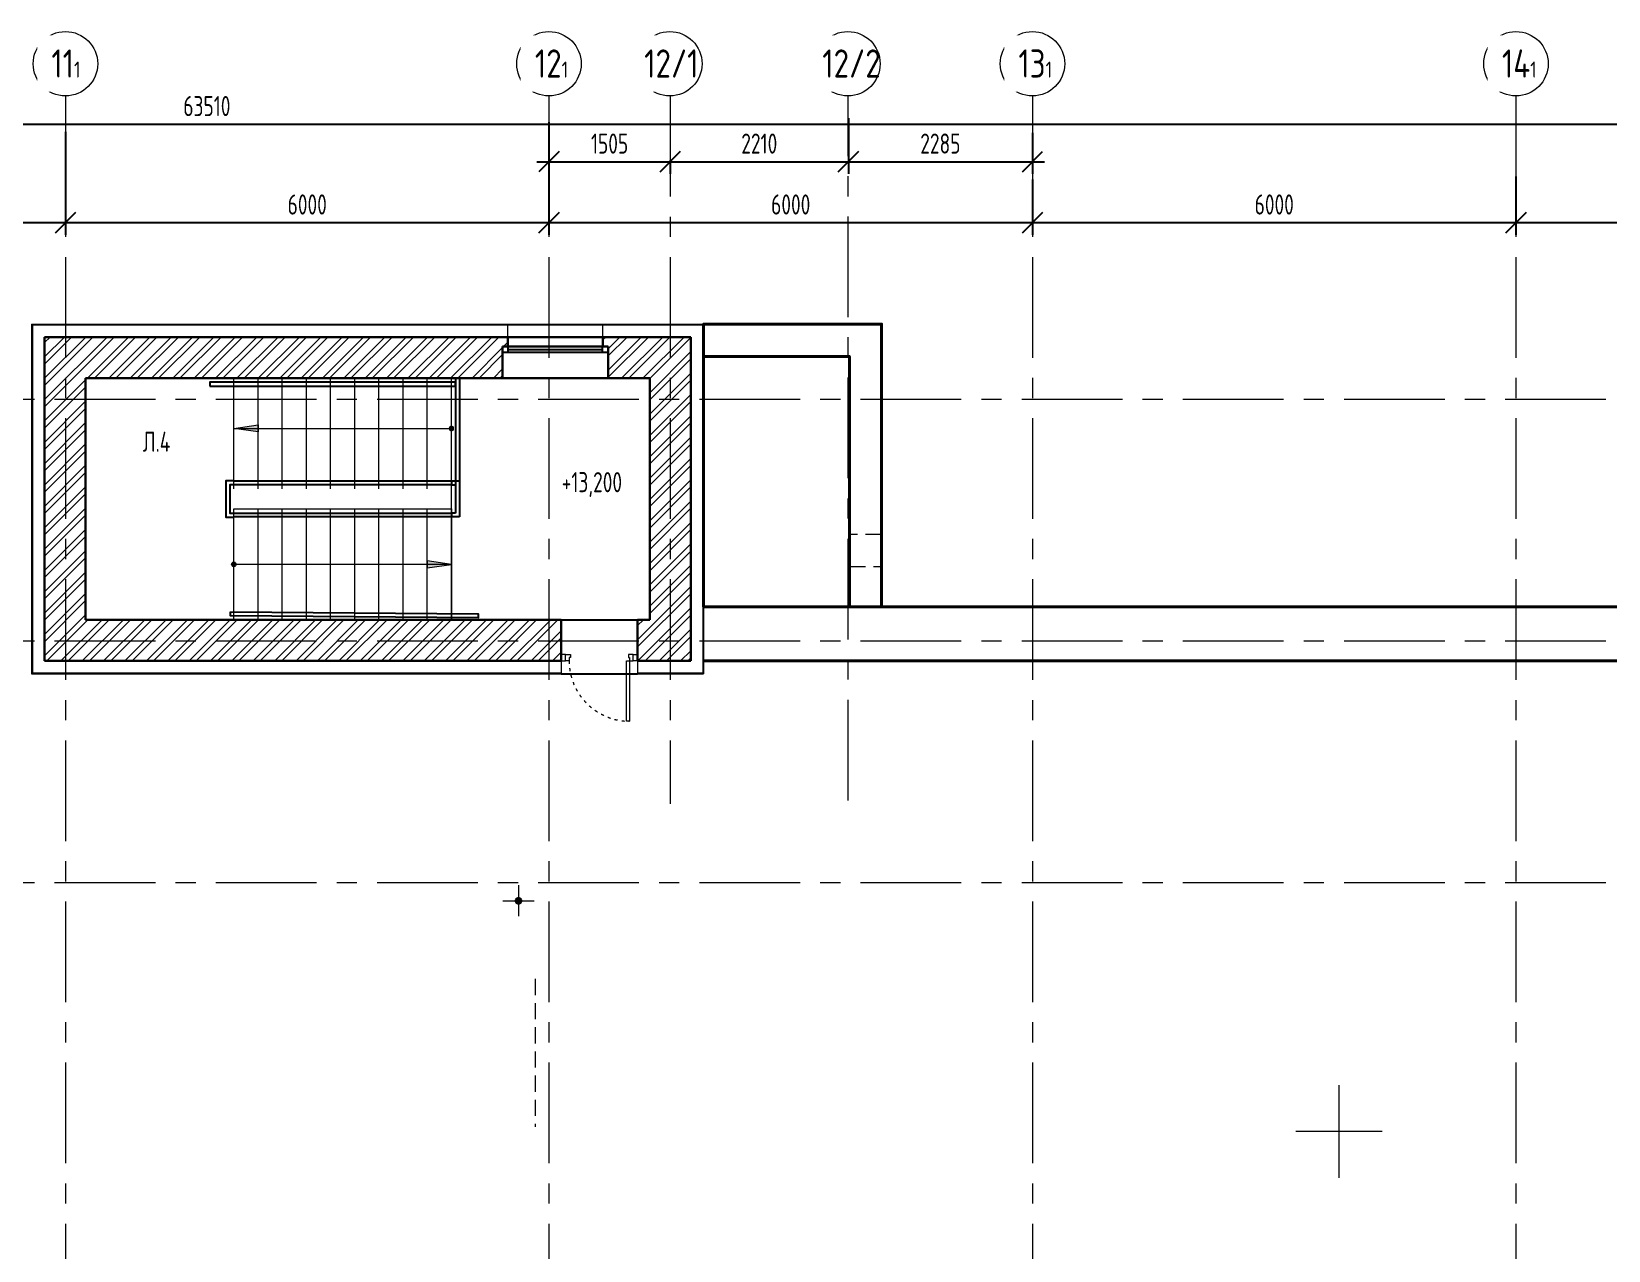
# Model space of a CAD drawing. Header units: millimetres. Extents: x -360149 to 682031, y -35655 to 209517.
# Drawn here: x 218160 to 237728, y 120031 to 135163 of the extents above; entities that cross this region are included whole.
import ezdxf
from ezdxf import colors
from ezdxf.entities.mleader import LeaderData, LeaderLine
from ezdxf.math import Vec2, Vec3

# ---------------------------------------------------------------- set-up
doc = ezdxf.new("R2010")
doc.units = ezdxf.units.MM
doc.header["$MEASUREMENT"] = 0
doc.header["$PDMODE"] = 3
doc.header["$PDSIZE"] = -4
for name, pattern in [('ACAD_ISO03W100', [30, 12, -18]), ('CENTER', [2, 1.25, -0.25, 0.25, -0.25]), ('HIDDEN', [6, 4, -2])]:
    doc.linetypes.add(name, pattern=pattern)
doc.layers.get('0').update_dxf_attribs({"color": 250, "lineweight": 9})
doc.layers.get('Defpoints').update_dxf_attribs({"color": 6})
for name, color, linetype, lineweight in [('_ВК-К1', 14, 'Continuous', 40), ('АР_Двери', 175, 'Continuous', 18), ('АР_Лестницы', 250, 'Continuous', 15), ('АР_Лестницы ограждение', 94, 'Continuous', 25), ('АР_Навесной фасад', 147, 'Continuous', 5), ('АР_Оси', 195, 'Continuous', 9), ('АР_Оси размеры', 164, 'Continuous', 9), ('АР_Отметки', 250, 'Continuous', 15), ('АР_Сущ Несущая стена', 216, 'Continuous', 30), ('АР_Штриховка кирпич', 250, 'Continuous', 9), ('перекр 0.3', 181, 'Continuous', 30), ('Подвал', 250, 'Continuous', 30)]:
    doc.layers.add(name, color=color, linetype=linetype, lineweight=lineweight)
doc.layers.add('АР_новое окно', color=155, linetype='Continuous')
doc.layers.add('Тонкая', color=7, linetype='Continuous')
doc.styles.add('ISOCPEUR', font='isocpeur.ttf', dxfattribs={"width": 0.7})
doc.styles.add('ГОСТ 2.304', font='isocpeur.ttf', dxfattribs={"width": 0.7})
doc.dimstyles.new('СПДС', dxfattribs={"dimscale": 100, "dimtxt": 2.5, "dimasz": 2.5, "dimexe": 1.5, "dimexo": 0, "dimgap": 1, "dimtad": 1, "dimdec": 0, "dimrnd": 1, "dimtxsty": 'ГОСТ 2.304', "dimblk": 'OBLIQUE', "dimcen": 2.5, "dimdle": 1.5, "dimadec": 0, "dimazin": 2, "dimtfac": 0.75, "dimtdec": 0, "dimtmove": 1, "dimatfit": 3, "dimfxl": 1, "dimtolj": 1, "dimarcsym": 1})

# ---------------------------------------------------------------- blocks, each defined once
blk = doc.blocks.new('_Oblique')
at = {"color": 0, "linetype": 'ByBlock', "lineweight": -2}
blk.add_line((-0.5, -0.5), (0.5, 0.5), dxfattribs=at)
blk = doc.blocks.new('*D458')
at = {"layer": 'Defpoints', "color": 0, "lineweight": 30, "ltscale": 100, "transparency": 16777216}
for p in [(215581, 133132), (218581, 133132), (218581, 132791)]:
    blk.add_point(p, dxfattribs=at)
at = {"layer": 'АР_Оси размеры', "color": 0, "lineweight": -2, "ltscale": 100, "transparency": 16777216}
for p, q in [((215581, 133132), (215581, 132641)), ((218581, 133132), (218581, 132641)), ((215431, 132791), (218731, 132791))]:
    blk.add_line(p, q, dxfattribs=at)
at = {"layer": 'АР_Оси размеры', "color": 0, "lineweight": -2, "ltscale": 100, "transparency": 16777216, "xscale": 250, "yscale": 250, "zscale": 250, "rotation": 180}
blk.add_blockref('_Oblique', (215581, 132791), dxfattribs=at)
at = {"layer": 'АР_Оси размеры', "color": 0, "lineweight": -2, "ltscale": 100, "transparency": 16777216, "xscale": 250, "yscale": 250, "zscale": 250}
blk.add_blockref('_Oblique', (218581, 132791), dxfattribs=at)
at = {"layer": 'АР_Оси размеры', "color": 0, "ltscale": 100, "transparency": 16777216, "insert": (217081, 133016), "char_height": 250, "attachment_point": 5, "style": 'ГОСТ 2.304'}
blk.add_mtext('\\A1;3000', dxfattribs=at)
blk = doc.blocks.new('*D459')
at = {"layer": 'Defpoints', "color": 0, "lineweight": 30, "ltscale": 100, "transparency": 16777216}
for p in [(218581, 133919), (224581, 134039), (224581, 132791)]:
    blk.add_point(p, dxfattribs=at)
at = {"layer": 'АР_Оси размеры', "color": 0, "lineweight": -2, "ltscale": 100, "transparency": 16777216}
for p, q in [((218581, 133919), (218581, 132641)), ((224581, 134039), (224581, 132641)), ((218431, 132791), (224731, 132791))]:
    blk.add_line(p, q, dxfattribs=at)
at = {"layer": 'АР_Оси размеры', "color": 0, "lineweight": -2, "ltscale": 100, "transparency": 16777216, "xscale": 250, "yscale": 250, "zscale": 250, "rotation": 180}
blk.add_blockref('_Oblique', (218581, 132791), dxfattribs=at)
at = {"layer": 'АР_Оси размеры', "color": 0, "lineweight": -2, "ltscale": 100, "transparency": 16777216, "xscale": 250, "yscale": 250, "zscale": 250}
blk.add_blockref('_Oblique', (224581, 132791), dxfattribs=at)
at = {"layer": 'АР_Оси размеры', "color": 0, "ltscale": 100, "transparency": 16777216, "insert": (221581, 133016), "char_height": 250, "attachment_point": 5, "style": 'ГОСТ 2.304'}
blk.add_mtext('\\A1;6000', dxfattribs=at)
blk = doc.blocks.new('*D460')
at = {"layer": 'Defpoints', "color": 0, "lineweight": 30, "ltscale": 100, "transparency": 16777216}
for p in [(230581, 133326), (224581, 133252), (230581, 132791)]:
    blk.add_point(p, dxfattribs=at)
at = {"layer": 'АР_Оси размеры', "color": 0, "lineweight": -2, "ltscale": 100, "transparency": 16777216}
for p, q in [((230581, 133326), (230581, 132641)), ((224581, 133252), (224581, 132641)), ((224431, 132791), (230731, 132791))]:
    blk.add_line(p, q, dxfattribs=at)
at = {"layer": 'АР_Оси размеры', "color": 0, "lineweight": -2, "ltscale": 100, "transparency": 16777216, "xscale": 250, "yscale": 250, "zscale": 250, "rotation": 180}
blk.add_blockref('_Oblique', (224581, 132791), dxfattribs=at)
at = {"layer": 'АР_Оси размеры', "color": 0, "lineweight": -2, "ltscale": 100, "transparency": 16777216, "xscale": 250, "yscale": 250, "zscale": 250}
blk.add_blockref('_Oblique', (230581, 132791), dxfattribs=at)
at = {"layer": 'АР_Оси размеры', "color": 0, "ltscale": 100, "transparency": 16777216, "insert": (227581, 133016), "char_height": 250, "attachment_point": 5, "style": 'ГОСТ 2.304'}
blk.add_mtext('\\A1;6000', dxfattribs=at)
blk = doc.blocks.new('*D461')
at = {"layer": 'Defpoints', "color": 0, "lineweight": 30, "ltscale": 100, "transparency": 16777216}
for p in [(230581, 133326), (236581, 133363), (236581, 132791)]:
    blk.add_point(p, dxfattribs=at)
at = {"layer": 'АР_Оси размеры', "color": 0, "lineweight": -2, "ltscale": 100, "transparency": 16777216}
for p, q in [((230581, 133326), (230581, 132641)), ((236581, 133363), (236581, 132641)), ((230431, 132791), (236731, 132791))]:
    blk.add_line(p, q, dxfattribs=at)
at = {"layer": 'АР_Оси размеры', "color": 0, "lineweight": -2, "ltscale": 100, "transparency": 16777216, "xscale": 250, "yscale": 250, "zscale": 250, "rotation": 180}
blk.add_blockref('_Oblique', (230581, 132791), dxfattribs=at)
at = {"layer": 'АР_Оси размеры', "color": 0, "lineweight": -2, "ltscale": 100, "transparency": 16777216, "xscale": 250, "yscale": 250, "zscale": 250}
blk.add_blockref('_Oblique', (236581, 132791), dxfattribs=at)
at = {"layer": 'АР_Оси размеры', "color": 0, "ltscale": 100, "transparency": 16777216, "insert": (233581, 133016), "char_height": 250, "attachment_point": 5, "style": 'ГОСТ 2.304'}
blk.add_mtext('\\A1;6000', dxfattribs=at)
blk = doc.blocks.new('*D462')
at = {"layer": 'Defpoints', "color": 0, "lineweight": 30, "ltscale": 100, "transparency": 16777216}
for p in [(236581, 133363), (242581, 133293), (242581, 132791)]:
    blk.add_point(p, dxfattribs=at)
at = {"layer": 'АР_Оси размеры', "color": 0, "lineweight": -2, "ltscale": 100, "transparency": 16777216}
for p, q in [((236581, 133363), (236581, 132641)), ((242581, 133293), (242581, 132641)), ((236431, 132791), (242731, 132791))]:
    blk.add_line(p, q, dxfattribs=at)
at = {"layer": 'АР_Оси размеры', "color": 0, "lineweight": -2, "ltscale": 100, "transparency": 16777216, "xscale": 250, "yscale": 250, "zscale": 250, "rotation": 180}
blk.add_blockref('_Oblique', (236581, 132791), dxfattribs=at)
at = {"layer": 'АР_Оси размеры', "color": 0, "lineweight": -2, "ltscale": 100, "transparency": 16777216, "xscale": 250, "yscale": 250, "zscale": 250}
blk.add_blockref('_Oblique', (242581, 132791), dxfattribs=at)
at = {"layer": 'АР_Оси размеры', "color": 0, "ltscale": 100, "transparency": 16777216, "insert": (239581, 133016), "char_height": 250, "attachment_point": 5, "style": 'ГОСТ 2.304'}
blk.add_mtext('\\A1;6000', dxfattribs=at)
blk = doc.blocks.new('*D465')
at = {"layer": 'Defpoints', "color": 0, "lineweight": 30, "ltscale": 100, "transparency": 16777216}
for p in [(224581, 133566), (226086, 133566), (226086, 133547)]:
    blk.add_point(p, dxfattribs=at)
at = {"layer": 'АР_Оси размеры', "color": 0, "lineweight": -2, "ltscale": 100, "transparency": 16777216}
for p, q in [((224431, 133547), (226236, 133547)), ((224581, 133566), (224581, 133397)), ((226086, 133566), (226086, 133397))]:
    blk.add_line(p, q, dxfattribs=at)
at = {"layer": 'АР_Оси размеры', "color": 0, "lineweight": -2, "ltscale": 100, "transparency": 16777216, "xscale": 250, "yscale": 250, "zscale": 250, "rotation": 180}
blk.add_blockref('_Oblique', (224581, 133547), dxfattribs=at)
at = {"layer": 'АР_Оси размеры', "color": 0, "lineweight": -2, "ltscale": 100, "transparency": 16777216, "xscale": 250, "yscale": 250, "zscale": 250}
blk.add_blockref('_Oblique', (226086, 133547), dxfattribs=at)
at = {"layer": 'АР_Оси размеры', "color": 0, "ltscale": 100, "transparency": 16777216, "insert": (225333, 133772), "char_height": 250, "attachment_point": 5, "style": 'ГОСТ 2.304'}
blk.add_mtext('\\A1;1505', dxfattribs=at)
blk = doc.blocks.new('*D466')
at = {"layer": 'Defpoints', "color": 0, "lineweight": 30, "ltscale": 100, "transparency": 16777216}
for p in [(228296, 134088), (226086, 133566), (228296, 133547)]:
    blk.add_point(p, dxfattribs=at)
at = {"layer": 'АР_Оси размеры', "color": 0, "lineweight": -2, "ltscale": 100, "transparency": 16777216}
for p, q in [((228296, 134088), (228296, 133397)), ((225936, 133547), (228446, 133547)), ((226086, 133566), (226086, 133397))]:
    blk.add_line(p, q, dxfattribs=at)
at = {"layer": 'АР_Оси размеры', "color": 0, "lineweight": -2, "ltscale": 100, "transparency": 16777216, "xscale": 250, "yscale": 250, "zscale": 250, "rotation": 180}
blk.add_blockref('_Oblique', (226086, 133547), dxfattribs=at)
at = {"layer": 'АР_Оси размеры', "color": 0, "lineweight": -2, "ltscale": 100, "transparency": 16777216, "xscale": 250, "yscale": 250, "zscale": 250}
blk.add_blockref('_Oblique', (228296, 133547), dxfattribs=at)
at = {"layer": 'АР_Оси размеры', "color": 0, "ltscale": 100, "transparency": 16777216, "insert": (227191, 133772), "char_height": 250, "attachment_point": 5, "style": 'ГОСТ 2.304'}
blk.add_mtext('\\A1;2210', dxfattribs=at)
blk = doc.blocks.new('*D467')
at = {"layer": 'Defpoints', "color": 0, "lineweight": 30, "ltscale": 100, "transparency": 16777216}
for p in [(228296, 134088), (230581, 133904), (230581, 133547)]:
    blk.add_point(p, dxfattribs=at)
at = {"layer": 'АР_Оси размеры', "color": 0, "lineweight": -2, "ltscale": 100, "transparency": 16777216}
for p, q in [((228296, 134088), (228296, 133397)), ((230581, 133904), (230581, 133397)), ((228146, 133547), (230731, 133547))]:
    blk.add_line(p, q, dxfattribs=at)
at = {"layer": 'АР_Оси размеры', "color": 0, "lineweight": -2, "ltscale": 100, "transparency": 16777216, "xscale": 250, "yscale": 250, "zscale": 250, "rotation": 180}
blk.add_blockref('_Oblique', (228296, 133547), dxfattribs=at)
at = {"layer": 'АР_Оси размеры', "color": 0, "lineweight": -2, "ltscale": 100, "transparency": 16777216, "xscale": 250, "yscale": 250, "zscale": 250}
blk.add_blockref('_Oblique', (230581, 133547), dxfattribs=at)
at = {"layer": 'АР_Оси размеры', "color": 0, "ltscale": 100, "transparency": 16777216, "insert": (229438, 133772), "char_height": 250, "attachment_point": 5, "style": 'ГОСТ 2.304'}
blk.add_mtext('\\A1;2285', dxfattribs=at)
blk = doc.blocks.new('*D469')
at = {"layer": 'Defpoints', "color": 0, "lineweight": 30, "ltscale": 100, "transparency": 16777216}
for p in [(188581, 134013), (252091, 134013), (252091, 134013)]:
    blk.add_point(p, dxfattribs=at)
at = {"layer": 'АР_Оси размеры', "color": 0, "lineweight": -2, "ltscale": 100, "transparency": 16777216}
for p, q in [((188581, 134013), (188581, 134163)), ((252091, 134013), (252091, 134163)), ((188431, 134013), (252241, 134013))]:
    blk.add_line(p, q, dxfattribs=at)
at = {"layer": 'АР_Оси размеры', "color": 0, "lineweight": -2, "ltscale": 100, "transparency": 16777216, "xscale": 250, "yscale": 250, "zscale": 250, "rotation": 180}
blk.add_blockref('_Oblique', (188581, 134013), dxfattribs=at)
at = {"layer": 'АР_Оси размеры', "color": 0, "lineweight": -2, "ltscale": 100, "transparency": 16777216, "xscale": 250, "yscale": 250, "zscale": 250}
blk.add_blockref('_Oblique', (252091, 134013), dxfattribs=at)
at = {"layer": 'АР_Оси размеры', "color": 0, "ltscale": 100, "transparency": 16777216, "insert": (220336, 134238), "char_height": 250, "attachment_point": 5, "style": 'ГОСТ 2.304'}
blk.add_mtext('\\A1;63510', dxfattribs=at)
blk = doc.blocks.new('*D916')
at = {"layer": 'Defpoints', "color": 0, "ltscale": 100, "transparency": 16777216}
for p in [(230581, 133326), (224581, 133252), (230581, 132791)]:
    blk.add_point(p, dxfattribs=at)
at = {"layer": 'АР_Оси размеры', "color": 0, "lineweight": -2, "ltscale": 100, "transparency": 16777216}
for p, q in [((230581, 133326), (230581, 132641)), ((224581, 133252), (224581, 132641)), ((224431, 132791), (230731, 132791))]:
    blk.add_line(p, q, dxfattribs=at)
at = {"layer": 'АР_Оси размеры', "color": 0, "lineweight": -2, "ltscale": 100, "transparency": 16777216, "xscale": 250, "yscale": 250, "zscale": 250, "rotation": 180}
blk.add_blockref('_Oblique', (224581, 132791), dxfattribs=at)
at = {"layer": 'АР_Оси размеры', "color": 0, "lineweight": -2, "ltscale": 100, "transparency": 16777216, "xscale": 250, "yscale": 250, "zscale": 250}
blk.add_blockref('_Oblique', (230581, 132791), dxfattribs=at)
at = {"layer": 'АР_Оси размеры', "color": 0, "ltscale": 100, "transparency": 16777216, "insert": (227581, 133016), "char_height": 250, "attachment_point": 5, "style": 'ГОСТ 2.304'}
blk.add_mtext('\\A1;6000', dxfattribs=at)
blk = doc.blocks.new('*D917')
at = {"layer": 'Defpoints', "color": 0, "ltscale": 100, "transparency": 16777216}
for p in [(230581, 133326), (236581, 133363), (236581, 132791)]:
    blk.add_point(p, dxfattribs=at)
at = {"layer": 'АР_Оси размеры', "color": 0, "lineweight": -2, "ltscale": 100, "transparency": 16777216}
for p, q in [((230581, 133326), (230581, 132641)), ((236581, 133363), (236581, 132641)), ((230431, 132791), (236731, 132791))]:
    blk.add_line(p, q, dxfattribs=at)
at = {"layer": 'АР_Оси размеры', "color": 0, "lineweight": -2, "ltscale": 100, "transparency": 16777216, "xscale": 250, "yscale": 250, "zscale": 250, "rotation": 180}
blk.add_blockref('_Oblique', (230581, 132791), dxfattribs=at)
at = {"layer": 'АР_Оси размеры', "color": 0, "lineweight": -2, "ltscale": 100, "transparency": 16777216, "xscale": 250, "yscale": 250, "zscale": 250}
blk.add_blockref('_Oblique', (236581, 132791), dxfattribs=at)
at = {"layer": 'АР_Оси размеры', "color": 0, "ltscale": 100, "transparency": 16777216, "insert": (233581, 133016), "char_height": 250, "attachment_point": 5, "style": 'ГОСТ 2.304'}
blk.add_mtext('\\A1;6000', dxfattribs=at)
blk = doc.blocks.new('A$C8068bb3d')
at = {"layer": 'АР_Оси', "linetype": 'CENTER', "ltscale": 1000}
for p, q in [((0, -576), (0, 576)), ((537, 0), (-537, 0))]:
    blk.add_line(p, q, dxfattribs=at)
blk = doc.blocks.new('A$C6552fe61')
at = {"layer": '_ВК-К1', "color": 18, "lineweight": 9, "ltscale": 100, "true_color": 0x000000}
for p, q in [((-195, 0), (195, 0)), ((0, 192), (0, -192))]:
    blk.add_line(p, q, dxfattribs=at)
blk = doc.blocks.new('_DotSmall')
at = {"color": 0, "linetype": 'ByBlock', "const_width": 0.5}
blk.add_lwpolyline([(-0.0625, 0, 1), (0.0625, 0, 1)], format="xyb", close=True, dxfattribs=at)
blk = doc.blocks.new('*U23')
h = blk.add_hatch(color=256)
h.dxf.hatch_style = 1
edge = h.paths.add_edge_path()
edge.add_arc((0, 0), 27.6, 359.64, 719.64)
h = blk.add_hatch(color=256)
h.dxf.hatch_style = 1
h.paths.add_polyline_path([(2400, -44), (2400, 44), (2700, 0)])
blk.add_line((2700, 0), (0, 0))
blk.add_lwpolyline([(2400, 44), (2400, -44), (2700, 0), (2400, 44)])
blk.add_circle((0, 0), 27.6)
blk = doc.blocks.new('*U1912')
blk.add_lwpolyline([(100, 80), (100, 830), (140, 830), (140, 80)], close=True)
for points in [[(0, 0), (0, 80), (55, 80), (55, 0), (0, 0)], [(55, 80), (55, 0), (115, 0), (115, 40), (100, 40), (100, 80), (55, 80)], [(895, 80), (895, 0), (835, 0), (835, 40), (850, 40), (850, 80), (895, 80)], [(950, 0), (950, 80), (895, 80), (895, 0), (950, 0)]]:
    blk.add_lwpolyline(points)
at = {"linetype": 'ACAD_ISO03W100', "ltscale": 3}
blk.add_arc((100, 80), 750, 0, 90, dxfattribs=at)
blk = doc.blocks.new('*U156')
at = {"layer": 'АР_новое окно', "lineweight": 20}
for p, q in [((0, 1310), (-70, 1310)), ((0, 0), (-70, 0))]:
    blk.add_line(p, q, dxfattribs=at)
at = {"layer": 'АР_новое окно'}
for p, q in [((-70, 1310), (-70, 0)), ((-70, 0), (-70, 1310)), ((0, 1240), (-70, 1240)), ((-35, 1240), (-35, 70)), ((0, 1310), (0, 0)), ((0, 70), (-70, 70))]:
    blk.add_line(p, q, dxfattribs=at)

msp = doc.modelspace()

# ---------------------------------------------------------------- hatches: boundary and pattern name
at = {"layer": 'АР_Штриховка кирпич', "ltscale": 100}
h = msp.add_hatch(dxfattribs=at)
h.set_pattern_fill('ANSI32', color=256, scale=500)
h.set_pattern_definition([(45, (-756799.1, 164426.86), (-132.58252, 132.58252), []), (45, (-756710.7, 164426.86), (-132.58252, 132.58252), [])])
h.paths.add_polyline_path([(225315.55, 131251.77), (225315.55, 130860.68), (225830.55, 130860.68), (225830.55, 127860.68), (225681.5, 127860.68), (225681.5, 127350.68), (226340.55, 127350.68), (226340.55, 131370.68), (225250.55, 131370.68), (225250.55, 131251.77)])
h.paths.add_polyline_path([(224005.55, 130860.68), (224005.55, 131251.77), (224070.55, 131251.77), (224070.55, 131370.68), (218320.55, 131370.68), (218320.55, 127860.68), (218320.55, 127350.68), (224731.5, 127345.68), (224731.5, 127855.68), (218830.55, 127860.68), (218830.55, 130860.68)])

# ---------------------------------------------------------------- linework, layer by layer
at = {"layer": '_ВК-К1', "color": 18, "lineweight": 9, "ltscale": 100, "true_color": 0x000000}
for p, q in [((224203.23, 124484.38), (224203.23, 124259.4)), ((224101.27, 124371.89), (224305.18, 124371.89))]:
    msp.add_line(p, q, dxfattribs=at)
at = {"layer": '_ВК-К1', "color": 18, "lineweight": 40, "ltscale": 100, "true_color": 0x000000}
msp.add_circle((224203.23, 124371.89), 30, dxfattribs=at)
at = {"layer": 'АР_Лестницы', "color": 18, "ltscale": 100, "true_color": 0x000000}
for p, q in [((220670.55, 129485.68), (220670.55, 130860.68)), ((220970.55, 129485.68), (220970.55, 130860.68)), ((221270.55, 129485.68), (221270.55, 130860.68)), ((221570.55, 129485.68), (221570.55, 130860.68)), ((221870.55, 129485.68), (221870.55, 130860.68)), ((222170.55, 129485.68), (222170.55, 130860.68)), ((222470.55, 129485.68), (222470.55, 130860.68)), ((222770.55, 129485.68), (222770.55, 130860.68)), ((223070.55, 129485.68), (223070.55, 130860.68)), ((223370.55, 129610.68), (223370.55, 130860.68)), ((223370.55, 129110.68), (223370.55, 129610.68)), ((220670.55, 129110.68), (220670.55, 129235.68)), ((220970.55, 127860.68), (220970.55, 129235.68)), ((221270.55, 127860.68), (221270.55, 129235.68)), ((221570.55, 127860.68), (221570.55, 129235.68)), ((221870.55, 127860.68), (221870.55, 129235.68)), ((222170.55, 127860.68), (222170.55, 129235.68)), ((222470.55, 127860.68), (222470.55, 129235.68)), ((222770.55, 127860.68), (222770.55, 129235.68)), ((223070.55, 127860.68), (223070.55, 129235.68)), ((223370.55, 127860.68), (223370.55, 129110.68))]:
    msp.add_line(p, q, dxfattribs=at)
msp.add_lwpolyline([(220670.55, 129235.68), (223370.55, 129235.68), (223370.55, 127860.68), (220670.55, 127860.68)], close=True, dxfattribs=at)
at = {"layer": 'АР_Лестницы ограждение', "color": 18, "ltscale": 100, "true_color": 0x000000}
for p, q in [((223420.85, 130860.68), (223420.85, 129185.68)), ((223470.85, 130860.68), (223470.85, 129136.34)), ((223370.55, 129585.29), (223470.85, 129585.29)), ((223370.55, 129535.94), (223420.85, 129535.94)), ((223420.85, 129185.68), (223370.55, 129185.68)), ((223470.85, 129136.34), (223370.55, 129136.34))]:
    msp.add_line(p, q, dxfattribs=at)
for points in [[(220371.87, 130760.68), (223420.85, 130760.68), (223420.85, 130810.03), (220371.87, 130810.03)], [(220629.96, 127958.61), (223701.27, 127933.94), (223701.27, 127884.59), (220629.96, 127909.27)]]:
    msp.add_lwpolyline(points, close=True, dxfattribs=at)
for points in [[(220670.55, 129585.29), (220570.25, 129585.29), (220570.1, 129134.48), (220670.4, 129134.48)], [(223370.55, 129585.94), (223370.55, 129535.94), (220670.55, 129535.94)], [(220670.55, 129585.29), (223370.55, 129585.29)], [(220670.55, 129535.94), (220620.25, 129535.94), (220620.25, 129185.88), (220674.97, 129185.88)], [(223370.55, 129186.34), (223370.55, 129136.34), (220670.55, 129136.35)], [(220670.55, 129185.68), (223370.55, 129185.68)]]:
    msp.add_lwpolyline(points, dxfattribs=at)
at = {"layer": 'АР_Навесной фасад', "ltscale": 100}
for p, q in [((218160.55, 131530.68), (218160.55, 127190.68)), ((218170.55, 131520.68), (218170.55, 127200.68)), ((226490.55, 131520.68), (226490.55, 127200.68)), ((226500.55, 131530.68), (226500.55, 128020.68)), ((226500.55, 131520.68), (226500.55, 127190.68)), ((218170.55, 127200.68), (224731.5, 127200.68)), ((224731.5, 127350.68), (224731.5, 127190.68)), ((225681.5, 127350.68), (225681.5, 127190.68)), ((225681.5, 127200.68), (226490.55, 127200.68)), ((218160.55, 127190.68), (224731.5, 127190.68)), ((225681.5, 127190.68), (226500.55, 127190.68))]:
    msp.add_line(p, q, dxfattribs=at)
at = {"layer": 'АР_Навесной фасад', "color": 18, "lineweight": 40, "ltscale": 100, "true_color": 0x000000}
for p, q in [((226499.85, 131530.68), (226499.3, 128020.68)), ((226499.3, 128020.68), (252509.3, 128020.68))]:
    msp.add_line(p, q, dxfattribs=at)
at = {"layer": 'АР_Навесной фасад', "color": 18, "ltscale": 100, "true_color": 0x000000}
for points in [[(218160.55, 131530.68), (226500.55, 131530.68)], [(218170.55, 131520.68), (225412.55, 131520.68)], [(224070.55, 131370.68), (224070.55, 131530.68)], [(225250.55, 131370.68), (225250.55, 131530.68)], [(225250.55, 131520.68), (226490.55, 131520.68)]]:
    msp.add_lwpolyline(points, dxfattribs=at)
at = {"layer": 'АР_Навесной фасад', "color": 18, "lineweight": 40, "ltscale": 100, "true_color": 0x000000}
for points in [[(226499.3, 128020.68), (228709.3, 128020.68), (228709.3, 131530.68), (226499.85, 131530.68)], [(226499.09, 128020.71), (228309.3, 128020.65), (228309.3, 131130.68), (226499.51, 131130.74)]]:
    msp.add_lwpolyline(points, close=True, dxfattribs=at)
msp.add_lwpolyline([(226499.85, 127350.52), (251839.29, 127350.54), (251839.29, 122630.68)], dxfattribs=at)
at = {"layer": 'АР_новое окно'}
msp.add_line((224005.55, 130860.68), (225315.55, 130860.68), dxfattribs=at)
at = {"layer": 'АР_Оси', "linetype": 'CENTER', "ltscale": 1000}
for p, q in [((218580.55, 134363.15), (218580.55, 78630.8)), ((224580.55, 134363.15), (224580.55, 78630.8)), ((226085.55, 134363.15), (226085.55, 125575.56)), ((228295.55, 125616.96), (228295.55, 134361.7)), ((230580.55, 134363.15), (230580.55, 78630.8)), ((236580.55, 134363.15), (236580.55, 78630.8)), ((182446.86, 130600.68), (265625.26, 130600.68)), ((182446.86, 127600.68), (265625.26, 127600.68)), ((182446.86, 124600.68), (265625.26, 124600.68))]:
    msp.add_line(p, q, dxfattribs=at)
at = {"layer": 'АР_Оси', "ltscale": 0.5}
for centre in [(218580.55, 134763.15), (224580.55, 134763.15), (226080.55, 134763.15), (228290.55, 134763.15), (230580.55, 134763.15), (236580.55, 134763.15)]:
    msp.add_circle(centre, 400, dxfattribs=at)
at = {"layer": 'АР_Сущ Несущая стена', "ltscale": 100}
for p, q in [((218320.55, 131370.68), (226340.55, 131370.68)), ((218320.55, 131370.68), (218320.55, 127350.68)), ((224070.55, 131251.77), (224070.55, 131370.68)), ((225250.55, 131251.77), (225250.55, 131370.68)), ((226340.55, 131370.68), (226340.55, 127350.68)), ((224005.55, 131251.77), (224005.55, 130860.68)), ((224005.55, 131251.77), (224070.55, 131251.77)), ((225250.55, 131251.77), (225315.55, 131251.77)), ((225315.55, 131251.77), (225315.55, 130860.68)), ((218830.55, 130860.68), (225830.55, 130860.68)), ((218830.55, 130860.68), (218830.55, 127860.68)), ((225830.55, 130860.68), (225830.55, 127860.68)), ((218830.55, 127860.68), (224731.5, 127860.68)), ((224731.5, 127860.68), (224731.5, 127350.68)), ((225681.5, 127860.68), (225681.5, 127350.68)), ((225681.5, 127860.68), (225830.55, 127860.68)), ((218320.55, 127350.68), (224731.5, 127350.68)), ((225681.5, 127350.68), (226340.55, 127350.68))]:
    msp.add_line(p, q, dxfattribs=at)
at = {"layer": 'АР_Сущ Несущая стена', "color": 4, "lineweight": 15, "ltscale": 100}
msp.add_line((224005.55, 131251.77), (225315.55, 131251.77), dxfattribs=at)
at = {"layer": 'перекр 0.3', "color": 7, "linetype": 'HIDDEN', "lineweight": 5, "ltscale": 50}
msp.add_line((224409.01, 123401.77), (224409.01, 121565.6), dxfattribs=at)
msp.add_line((224409.01, 123401.77), (224409.01, 121565.6), dxfattribs=at)
msp.add_lwpolyline([(228309.3, 128521.11), (228709.3, 128521.11), (228709.3, 128918.92), (228309.3, 128918.92)], close=True, dxfattribs=at)
msp.add_lwpolyline([(228309.3, 128521.11), (228709.3, 128521.11), (228709.3, 128918.92), (228309.3, 128918.92)], close=True, dxfattribs=at)
at = {"layer": 'Тонкая', "ltscale": 500}
for p, q in [((224731.5, 127860.68), (225681.5, 127860.68)), ((224731.5, 127190.68), (225681.5, 127190.68))]:
    msp.add_line(p, q, dxfattribs=at)

# ---------------------------------------------------------------- block references
at = {"layer": 'АР_Двери', "rotation": 180}
msp.add_blockref('*U1912', (225681.5, 127430.68), dxfattribs=at)
at = {"layer": 'АР_Лестницы', "ltscale": 100, "xscale": -1}
msp.add_blockref('*U23', (223370.55, 130235.68), dxfattribs=at)
at = {"layer": 'АР_Лестницы', "color": 18, "ltscale": 100, "true_color": 0x000000}
msp.add_blockref('*U23', (220670.55, 128548.18), dxfattribs=at)
at = {"layer": 'АР_новое окно', "xscale": -1, "rotation": 90}
msp.add_blockref('*U156', (225315.55, 131181.77), dxfattribs=at)
at = {"layer": 'Подвал', "lineweight": 13, "ltscale": 500}
for name, p in [('A$C6552fe61', (224203.23, 124371.89)), ('A$C8068bb3d', (234385.26, 121506.57))]:
    msp.add_blockref(name, p, dxfattribs=at)

# ---------------------------------------------------------------- dimensions: what is measured, and where the dimension line sits
at = {"layer": 'АР_Оси размеры', "ltscale": 100}
for base, p1, p2, picture, middle in [((228295.55, 133546.65), (226085.55, 133565.97), (228295.55, 134087.64), '*D466', (227190.55, 133771.65)), ((230580.55, 133546.65), (228295.55, 134087.64), (230580.55, 133904.09), '*D467', (229438.05, 133771.65)), ((224580.55, 132790.78), (218580.55, 133919.5), (224580.55, 134038.98), '*D459', (221580.55, 133015.78)), ((226085.55, 133546.65), (224580.55, 133565.97), (226085.55, 133565.97), '*D465', (225333.05, 133771.65)), ((230580.55, 132790.78), (224580.55, 133251.98), (230580.55, 133326.44), '*D460', (227580.55, 133015.78)), ((230580.55, 132790.78), (224580.55, 133251.98), (230580.55, 133326.44), '*D916', (227580.55, 133015.78)), ((236580.55, 132790.78), (230580.55, 133326.44), (236580.55, 133363.45), '*D461', (233580.55, 133015.78)), ((236580.55, 132790.78), (230580.55, 133326.44), (236580.55, 133363.45), '*D917', (233580.55, 133015.78)), ((242580.55, 132790.78), (236580.55, 133363.45), (242580.55, 133292.76), '*D462', (239580.55, 133015.78)), ((218580.55, 132790.78), (215580.55, 133132.36), (218580.55, 133132.5), '*D458', (217080.55, 133015.78))]:
    dim = msp.add_linear_dim(base=base, p1=p1, p2=p2, dimstyle='СПДС', dxfattribs=at)
    dim.commit()
    dim.dimension.update_dxf_attribs({"geometry": picture, "text_midpoint": middle})

# ---------------------------------------------------------------- leaders
at = {"layer": 'АР_Отметки'}
ml = msp.add_multileader_mtext('Standard', dxfattribs=at)
ml.set_content('Л.4', color=256, style='ISOCPEUR')
ml.set_leader_properties(color=256, linetype='Continuous', lineweight=-1)
ml.set_arrow_properties(name='DOTSMALL')
ml.build(insert=Vec2(0, 0))
ml.multileader.update_dxf_attribs({"has_text_frame": 1, "text_left_attachment_type": 4, "text_right_attachment_type": 4, "dogleg_length": 100, "arrow_head_size": 180})
ctx = ml.context
ctx.base_point, ctx.char_height, ctx.arrow_head_size, ctx.landing_gap_size, ctx.plane_origin = Vec3(492034.94, 129862.56), 250, 180, 50, Vec3(520155.38, 117704.9)
ctx.left_attachment, ctx.right_attachment = 4, 4
notes = []
notes.append((ctx, [(0, (0, 0, 0), (0, 0), (1, 0), 1, [])]))
ctx.mtext.insert, ctx.mtext.width, ctx.mtext.line_spacing_style, ctx.mtext.flow_direction = Vec3(492084.94, 130195.89), 852.697, 2, 5
ml = msp.add_multileader_mtext('Standard', dxfattribs=at)
ml.set_content('Л.4', color=256, style='ISOCPEUR')
ml.set_leader_properties(color=256, linetype='Continuous', lineweight=-1)
ml.set_arrow_properties(name='DOTSMALL')
ml.build(insert=Vec2(0, 0))
ml.multileader.update_dxf_attribs({"has_text_frame": 1, "text_left_attachment_type": 4, "text_right_attachment_type": 4, "dogleg_length": 100, "arrow_head_size": 180})
ctx = ml.context
ctx.base_point, ctx.char_height, ctx.arrow_head_size, ctx.landing_gap_size, ctx.plane_origin = Vec3(219490.04, 129862.56), 250, 180, 50, Vec3(247610.49, 117704.9)
ctx.left_attachment, ctx.right_attachment = 4, 4
notes.append((ctx, [(0, (0, 0, 0), (0, 0), (1, 0), 1, [])]))
ctx.mtext.insert, ctx.mtext.width, ctx.mtext.line_spacing_style, ctx.mtext.flow_direction = Vec3(219540.04, 130195.89), 852.697, 2, 5
ml = msp.add_multileader_mtext('Standard', dxfattribs=at)
ml.set_content('+13,200', color=256, style='ISOCPEUR')
ml.set_leader_properties(color=256, linetype='Continuous', lineweight=-1)
ml.set_arrow_properties(name='DOTSMALL')
ml.build(insert=Vec2(0, 0))
ml.multileader.update_dxf_attribs({"has_text_frame": 1, "text_left_attachment_type": 4, "text_right_attachment_type": 4, "dogleg_length": 100, "arrow_head_size": 180})
ctx = ml.context
ctx.base_point, ctx.char_height, ctx.arrow_head_size, ctx.landing_gap_size, ctx.plane_origin = Vec3(224688.95, 129360.2), 250, 180, 50, Vec3(225232.23, 130163.16)
ctx.left_attachment, ctx.right_attachment = 4, 4
notes.append((ctx, [(0, (0, 0, 0), (0, 0), (1, 0), 1, [])]))
ctx.mtext.insert, ctx.mtext.width, ctx.mtext.line_spacing_style, ctx.mtext.flow_direction = Vec3(224738.95, 129693.54), 852.697, 2, 5
for ctx, leaders in notes:
    for number, flags, end, landing, length, lines in leaders:
        leader = LeaderData()
        leader.index, (leader.has_last_leader_line, leader.has_dogleg_vector, leader.attachment_direction) = number, flags
        leader.last_leader_point, leader.dogleg_vector, leader.dogleg_length = Vec3(end), Vec3(landing), length
        for number, points, colour, breaks in lines:
            line = LeaderLine()
            line.index, line.vertices, line.color, line.breaks = number, Vec3.list(points), colors.encode_raw_color(colour), breaks
            leader.lines.append(line)
        ctx.leaders.append(leader)

# ---------------------------------------------------------------- next in the draw order: texts
at = {"layer": 'АР_Оси', "char_height": 350, "width": 123.8671, "attachment_point": 1, "line_spacing_factor": 1.149209, "style": 'ГОСТ 2.304', "bg_fill": 2}
for s, insert in [('{\\W0.8;11\\H0.57143x;1}', (218406.46, 134940.93)), ('{\\W0.8;12\\H0.57143x;1}', (224406.46, 134940.93)), ('{\\W0.8;12/1}', (225762.85, 134940.93)), ('{\\W0.8;12/2}', (227972.85, 134940.93))]:
    msp.add_mtext(s, dxfattribs=dict(at, insert=insert))
at = {"layer": 'АР_Оси', "ltscale": 0.5, "char_height": 350, "width": 123.8671, "attachment_point": 1, "line_spacing_factor": 1.149209, "style": 'ГОСТ 2.304', "bg_fill": 2}
for s, insert in [('{\\W0.8;13\\H0.57143x;1}', (230406.46, 134940.93)), ('{\\W0.8;14\\H0.57143x;1}', (236406.46, 134940.93))]:
    msp.add_mtext(s, dxfattribs=dict(at, insert=insert))

# ---------------------------------------------------------------- next in the draw order: linework, layer by layer
at = {"layer": 'АР_Оси', "linetype": 'CENTER', "ltscale": 1000}
msp.add_line((226085.55, 134363.15), (226085.55, 125575.56), dxfattribs=at)

# ---------------------------------------------------------------- next in the draw order: dimensions: what is measured, and where the dimension line sits
at = {"layer": 'АР_Оси размеры', "ltscale": 100}
dim = msp.add_linear_dim(base=(252090.55, 134013.15), p1=(188580.55, 134013.15), p2=(252090.55, 134013.15), dimstyle='СПДС', dxfattribs=at)
dim.commit()
dim.dimension.update_dxf_attribs({"geometry": '*D469', "text_midpoint": (220335.55, 134238.15)})

doc.saveas('drawing.dxf')
